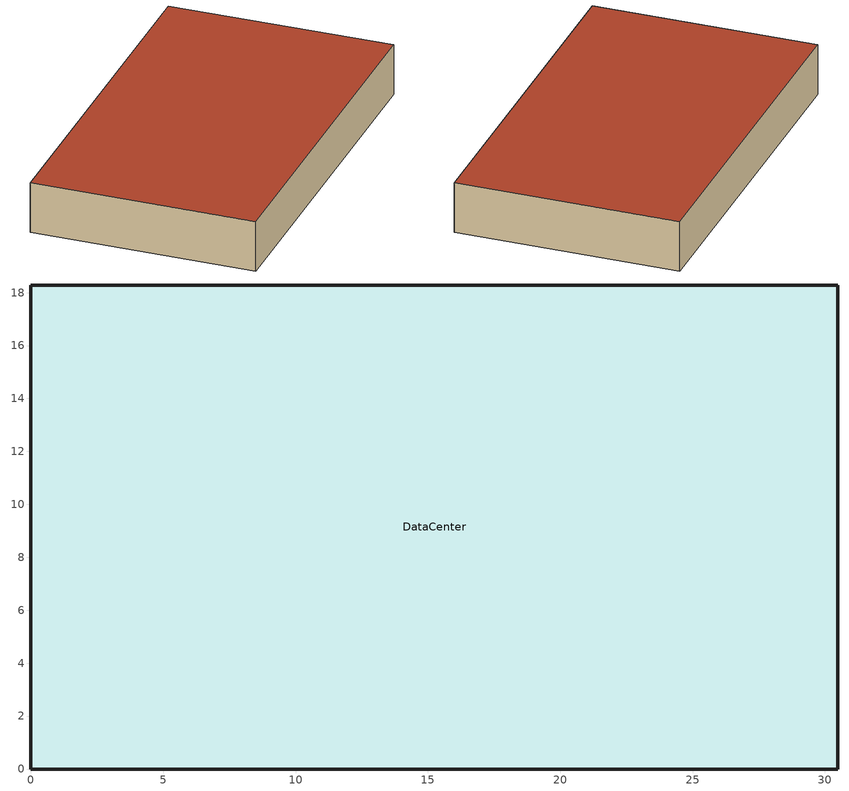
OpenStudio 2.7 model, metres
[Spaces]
DataCenter
 floor ground: 0,0 0,18.29 30.48,18.29 30.48,0 z0
 wall outside: 0,18.29 0,0 30.48,0 30.48,18.29 0,18.29 z0:4.27
 roof outside: 30.48,0 30.48,18.29 0,18.29 0,0 z4.27
[Building]
Building 1: Standards Number of Stories=1; Standards Number of Above Ground Stories=1; Standards Building Type=LargeDataCenterHighITE
[Site]
Site 1
[ClimateZones]
Climate Zone Institution Name 2=CEC; Climate Zone Document Name 2=California Climate Zone Descriptions; Climate Zone Document Year 2=1995
[BuildingStory]
Story 1: Nominal Z Coordinate {m}=0; Nominal Floor to Floor Height {m}=4.2672
[Space]
DataCenter: Space Type=LargeDataCenterHighITE StandaloneDataCenter; Building Story=Story 1; Thermal Zone=Thermal Zone 1
[SpaceType]
LargeDataCenterHighITE StandaloneDataCenter: Standards Building Type=LargeDataCenterHighITE; Standards Space Type=datacenter/high ite
[ThermalZone]
Thermal Zone 1: Use Ideal Air Loads=No
[Sizing:Zone]
Thermal Zone 1: Zone Cooling Design Supply Air Temperature Input Method=SupplyAirTemperature; Zone Cooling Design Supply Air Temperature {C}=14; Zone Cooling Design Supply Air Temperature Difference {deltaC}=11.11; Zone Heating Design Supply Air Temperature Input Method=SupplyAirTemperature; Zone Heating Design Supply Air Temperature {C}=40; Zone Heating Design Supply Air Temperature Difference {deltaC}=11.11; Zone Cooling Design Supply Air Humidity Ratio {kg-H2O/kg-air}=0.0085; Zone Heating Design Supply Air Humidity Ratio {kg-H2O/kg-air}=0.008; Cooling Design Air Flow Method=DesignDay; Heating Design Air Flow Method=DesignDay; Account for Dedicated Outdoor Air System=No; Dedicated Outdoor Air System Control Strategy=NeutralSupplyAir; Dedicated Outdoor Air Low Setpoint Temperature for Design {C}=autosize; Dedicated Outdoor Air High Setpoint Temperature for Design {C}=autosize
